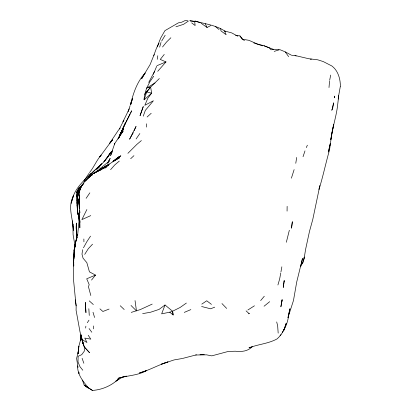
<?xml version="1.0" encoding="UTF-8"?>
<svg xmlns="http://www.w3.org/2000/svg" width="411" height="411" viewBox="0 0 411 411"><rect width="100%" height="100%" fill="white"/><g stroke="black" fill="none" stroke-linecap="round" stroke-linejoin="round"><path stroke-width="0.62" d="M78.999 212.97L78.974 221.606L77.602 235.411M79.883 220.162L79.837 227.879L79.272 207.052L79.503 208.942M76.266 224.653L76.662 236.376L76.194 228.182L76.323 223.003L76.636 238.18M78.609 194.752L79.169 191.994C75.994 200.157 76.682 209.291 79.133 217.547M287.068 211.126L287.135 206.332M77.073 196.319L77.283 206.635M77.134 194.393L77.232 191.187L79.539 186.995L76.169 193.149L78.568 189.245L82.606 184.385L77.232 191.187L77.073 200.804M79.868 222.639L79.919 221.37M77.602 235.467L77.771 234.249L76.014 240.158L74.761 246.246L73.6 262.454L73.518 279.608L76.153 306.683L76.076 310.213L79.991 331.769L82.775 342.846L84.281 346.935L89.444 352.571L84.281 346.935L82.683 341.526M84.281 346.935L84.306 351.153L81.717 354.683L78.126 356.27L78.008 361.963L79.97 366.669L82.796 370.234M73.769 262.285L73.59 266.004L73.471 260.374L73.78 265.357M73.954 258.565L74.18 254.347M287.936 317.549L288.702 314.888C288.06 321.068 285.856 327.213 282.342 332.324M74.072 256.089L74.576 247.967L74.761 246.246L74.283 252.611L74.576 247.967L75.383 243.487L74.031 250.561L74.987 246.359M81.712 338.171L81.594 340.02L81.81 338.135M80.571 340.632L81.018 334.482M74.309 251.589L75.002 245.475L73.733 258.945M80.818 339.537L81.172 335.129L80.849 339.013M78.054 353.609L78.871 346.16L81.357 336.953L80.952 339.178M78.475 348.672L78.069 353.481L78.871 346.16L78.157 352.438L76.6 358.418L78.028 367.491M328.995 87.543L329.54 81.203M85.663 328.07L85.863 326.18M288.702 314.888L289.94 308.759L288.363 315.597M282.003 300.672L282.141 299.552L280.877 306.806L282.003 300.672L281.884 301.33M82.621 249.698L81.989 254.204L83.053 258.195L86.829 262.639L89.439 271.856L95.516 275.103L91.535 280.071M338.212 99.066L338.705 95.686L337.534 106.038C336.064 117.433 332.304 128.366 330.793 139.755L333.701 124.343L331.877 133.169L329.499 150.097C325.8 162.941 323.133 176.052 319.162 188.834M295.776 163.295L296.68 157.454M157.228 59.348L157.803 55.716M143.942 99.565L144.877 94.165L146.557 88.231M280.954 271.887L281.859 266.811M338.685 95.568L340.344 86.284M280.795 272.966L279.624 279.084L277.918 284.982M329.658 80.299L330.691 75.079M286.339 242.269L289.334 230.263M75.002 246.271L73.451 252.888L73.764 265.953M77.463 194.023L76.908 196.412L77.109 194.12L78.568 189.245L83.834 183.44L78.568 189.245L77.741 192.826M332.222 108.864L333.629 102.827L332.576 108.802L331.754 110.271L332.067 109.331M318.946 189.548L319.84 185.726L312.781 219.438L309.498 231.342L305.568 249.544L304.037 259.089L303.169 260.738M93.333 304.556L89.244 300.867M159.638 47.142L161.004 42.405M130.785 104.707L131.71 101.676M294.132 169.615L291.389 178.189M128.088 111.787L130.164 105.555M303.035 156.73L304.993 150.888M287.988 317.498L293.475 300.503L296.706 282.049L302.496 258.478L300.647 266.6L303.164 261.761L304.381 257.019L303.883 258.185M77.802 196.422L79.21 192.451M119.601 136.257L123.233 130.847L114.797 143.434L110.569 155.569L112.111 152.198M143.254 116.169L145.314 110.41L153.411 100.746L144.821 105.314L147.77 98.337L151.633 93.148L150.642 87.081L159.324 78.552M114.52 144.204L114.797 143.434M153.745 55.583L156.468 48.174L158.975 43.443M79.749 190.617L80.422 188.839M169.733 312.185L173.134 314.975L172.579 311.23L165.022 304.998L161.651 313.85L169.733 312.185L172.579 311.23L180.121 307.464L186.373 303.061M119.252 137.31L123.439 127.857L119.55 136.2M130.421 104.389L132.63 98.64L130.647 104.055C133.4 92.804 137.171 81.655 145.201 72.953L141.636 78.727L150.128 64.506L153.534 56.117M119.277 137.058L121.199 132.08M153.329 74.257L156.673 66.289M79.38 191.454L80.433 188.783M157.192 46.844L160.701 38.002L164.934 30.645L178.4 22.852L181.724 22.209L185.15 20.55L187.693 20.776M79.128 192.995L78.414 194.701C79.816 185.849 86.253 178.374 93.4 173.319L101.681 169.466L92.901 173.663L97.957 170.791L96.462 171.911M118.697 137.752L125.314 123.238L119.185 136.622L120.505 133.534M134.181 130.657L136.062 126.403L129.593 139.231L133.143 132.753L132.974 133.102M306.282 147.595L307.377 145.201M119.431 128.931L123.891 120.218M122.879 121.882L129.28 108.843M119.596 136.175L123.516 128.715L120.86 133.092L122.509 130.184L118.014 138.98M130.79 112.604L131.69 110.8L123.084 127.919L130.174 113.816M127.425 119.37L127.574 119.062M150.642 87.081L144.877 94.165L150.642 87.081L146.717 88.016L149.969 81.63L153.724 76.225M148.69 82.452L154.521 71.457M86.875 209.548L81.881 219.618L90.759 215.605M83.459 247.812L86.849 241.699L90.528 236.145M153.688 55.685L154.295 54.596M107.507 163.162L110.179 158.41L107.6 163.095M112.48 150.745L111.278 152.841L111.951 151.772M195.672 355.001L206.543 354.847L211.783 355.859L228.275 351.441L235.272 351.225C241.627 351.842 247.509 351.513 252.349 346.689L248.984 347.87C258.236 344.182 268.383 343.766 277.163 338.849C281.71 334.795 284.664 329.324 286.128 323.452L283.744 330.459L284.201 329.303L283.395 330.28M107.286 157.875L110.169 153.02C106.752 159.227 101.656 164.297 96.734 169.317L99.447 166.958M161.641 41.09L165.176 35.254M89.012 173.36L83.854 181.03M84.712 254.388L88.314 248.686L92.537 244.185M301.885 263.754L303.164 261.761L302.373 262.665M98.244 170.817L99.19 169.358L109.275 161.071L108.499 162.052M87.322 322.717L88.976 320.179M89.464 172.615C93.996 167.174 96.518 160.316 101.188 155.07L99.596 156.945C104.065 151.356 107.995 145.417 112.537 139.925M86.125 198.318L89.845 192.841M136.123 138.928L139.868 133.508M78.008 192.286L78.814 191.177M80.977 187.801L81.645 186.902M104.795 160.624L111.561 151.459L107.826 156.899L103.824 161.826M164.241 54.427L160.275 59.42L165.972 61.933L157.726 71.309M162.545 46.982L166.532 42.035L170.868 37.755M260.651 300.595L264.299 296.223M120.228 128.057L118.306 130.349L109.475 143.557L111.027 141.723M111.802 140.803L112.578 139.889M110.6 169.671L114.715 164.975L119.267 161.112M87.897 177.151L91.175 173.555C83.793 180.326 76.174 187.591 72.783 197.285C67.712 207.93 73.199 219.387 73.441 230.407L72.326 220.846M225.552 31.575C216.54 25.163 205.341 24.079 194.999 21.064L194.675 21.398L195.127 25.544L191.649 22.857M96.236 171.89L97.13 170.971L96.266 171.855M105.365 168.058L109.716 163.819L114.602 160.619M248.655 313.824L249.652 313.434M95.871 169.414L101.825 163.696L91.509 173.098L89.156 175.816L91.427 173.653M92.28 172.841L94.956 170.293M130.672 158.723L133.94 155.666M127.908 153.324L136.822 144.436L141.374 140.577M147.123 116.991L151.197 113.287M118.394 379.019C111.484 385.795 102.031 389.751 92.449 390.45L84.173 385.061L82.421 380.077M117.325 379.928L115.871 381.182L122.653 377.057L126.388 376.122L117.916 378.356C127.451 375.459 137.798 375.603 146.686 370.537L139.473 372.941C149.337 370.254 158.107 364.989 167.888 361.983M94.247 173.36L96.58 171.469L103.069 168.027L97.551 171.181M264.067 306.226L269.678 301.684M112.84 161.626L118.836 156.786L113.205 161.323L120.803 155.831L113.205 161.323M104.24 167.339L106.182 165.813L103.218 167.863L109.038 164.03L103.218 167.863M165.022 304.998L159.047 309.406L150.524 312.242L142.653 313.624M102.709 168.361L104.62 166.912L99.544 169.743L107.107 165.69L98.923 170.149L106.197 166.887M107.728 165.34L102.375 169.08L105.668 167.256M201.806 304.125L206.733 300.775L211.444 304.381M188.413 21.053L183.568 24.331L175.913 26.782M98.465 170.796L101.075 169.044L106.29 166.856M280.086 335.361L281.047 334.718M247.874 309.992L254.45 305.794M106.428 166.419L104.389 167.703L106.454 166.429M107.446 165.777L108.468 165.135M107.487 165.792L108.519 165.15M146.717 88.016L155.039 82.924M114.356 160.865L119.637 157.696L113.852 160.978M201.077 23.222L207.057 27.465L210.638 25.657M152.204 304.109L140.146 309.642L131.243 312.386M184.267 312.401L190.853 309.596M95.516 275.103L86.706 278.797L89.182 284.571L88.473 286.821L90.81 295.514M156.966 65.683L165.972 61.933M214.712 307.161L210.627 308.8L201.596 306.508M109.064 309.072L102.894 311.481L99.945 308.851M167.883 361.968L161.472 364.131L174.059 359.933L181.924 358.567M274.188 51.375L279.834 49.649L285.039 51.765L291.517 55.238M182.386 358.49L196.437 354.837M278.946 49.603L273.592 49.423L271.101 49.798L269.272 47.851L264.016 45.76L257.152 43.941L248.943 40.324L242.891 39.292L239.926 35.906L235.59 35.32M310.238 59.22L311.451 59.133M199.962 354.765L204.318 354.472M292.005 55.372L295.016 55.495L308.651 58.711L317.765 59.816L323.267 61.578L331.862 65.981C338.037 70.553 340.385 78.799 340.375 86.192M190.231 21.002L194.675 21.398L189.759 20.612M194.999 21.064L200.172 22.646M253.808 42.929L262.531 45.832M264.016 45.76L273.592 49.423M295.016 55.495L296.161 56.024M237.835 36.219L231.732 32.911L224.493 30.948L226.142 34.75L220.918 30.84L220.738 28.626M82.231 339.702L86.957 342.497L84.769 338.089L90.805 339.142L88.216 335.273M92.449 390.45L84.173 385.061L87.569 387.861M244.488 40.586L241.858 38.845L239.926 35.906M215.441 26.592L219.042 29.51M246.086 310.86L248.958 313.526M120.228 305.748L124.199 309.529M131.017 305.455L136.462 310.906L135.044 300.58M221.961 303.559L226.661 308.425M89.084 328.564L91.823 332.237M88.663 388.169C83.325 381.644 77.371 374.894 77.597 365.877M285.316 51.992L288.64 56.651M205.228 23.766L207.057 27.465M82.097 358.294L83.859 363.267M93.014 312.242L94.571 317.487M82.328 340.323L81.799 338.52L83.176 344.002L82.76 341.572M276.69 321.941L277.666 325.841L278.175 333.126M75.013 245.87L73.096 234.758L72.891 223.959L72.922 224.612M75.254 299.83L76.23 305.846M172.579 311.23L173.134 314.975M79.652 210.206L79.955 212.728M82.647 341.598L82.842 343.442L82.688 341.556M78.886 216.207L79.123 218.662M78.804 372.017L78.938 373.46L78.845 372.212M78.568 214.932L78.989 220.296M88.833 308.723L89.274 315.448M77.314 206.738L77.222 205.068L77.258 206.317M76.503 233.505L76.646 237.193M77.155 202.731L77.319 206.574M76.21 226.579L76.657 237.846M83.854 239.002L83.936 241.827M77.294 207.56L77.489 214.429L77.376 207.853M93.384 325.944L93.405 328.857M146.342 123.798L146.347 127.091M79.092 201.775L79.333 208.094L78.573 198.914L78.989 204.421L79.426 194.49L79.092 201.775M292.329 221.812L291.538 228.069L292.329 221.812M284.109 281.247L283.261 287.479L284.227 280.466L284.109 281.247M330.31 143.465L328.446 151.906L330.31 143.465M334.58 96.631L334.313 97.808L334.708 96.112L334.58 96.631M71.627 201.462L71.206 203.255L73.389 195.816L71.627 201.462M77.15 237.008L75.305 243.322L77.15 237.008M146.629 91.982L144.143 99.852L151.633 93.148L146.629 91.982M143.234 106.649L140.069 115.614L143.234 106.649M79.061 192.369L78.629 193.571L79.076 192.389M86.053 180.224L84.142 182.042L91.129 175.492L92.696 174.613L88.278 177.382L91.129 175.492L86.053 180.224M78.737 214.855L78.511 213.663L78.707 214.907M85.935 312.565L85.36 302.511L85.935 312.565M77.165 203.363L77.109 194.12L77.165 203.363"/></g></svg>
